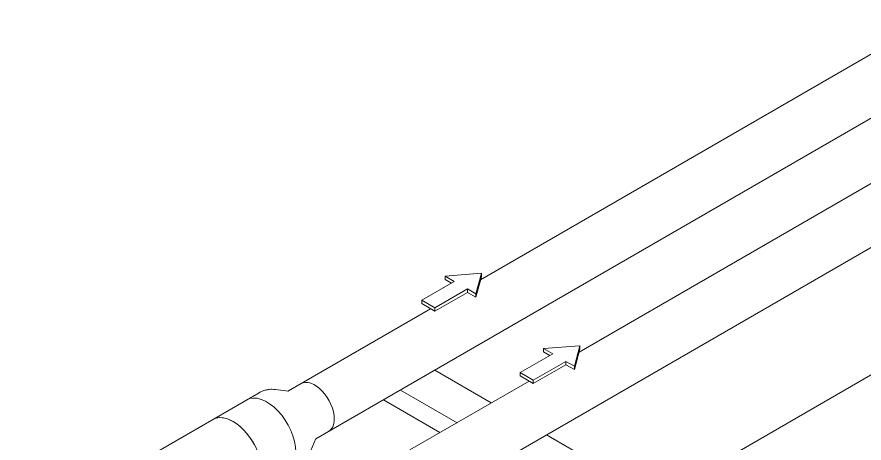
# Model space of a CAD drawing. Header units: millimetres. Extents: x -312439 to 477422, y -331570 to 212570.
# Drawn here: x 413064 to 414136, y 92046 to 92585 of the extents above; entities that cross this region are included whole.
import ezdxf

# ---------------------------------------------------------------- set-up
doc = ezdxf.new("R2010")
doc.units = ezdxf.units.MM

msp = doc.modelspace()

# ---------------------------------------------------------------- linework, layer by layer
at = {"color": 0, "linetype": 'Continuous', "lineweight": 0, "extrusion": (1.25969e-16, 0.816497, 0.57735)}
for p, q in [((413650.523, 92252.149), (415264.538, 93184.001)), ((415299.539, 93123.376), (413442.14, 92051.007)), ((413775.151, 92160.582), (415234.416, 93003.09)), ((413596.082, 91976.364), (415269.418, 92942.465)), ((413651.593, 92260.378), (413605.524, 92256.933)), ((413605.524, 92256.933), (413617.27, 92250.152)), ((413605.524, 92256.933), (413605.524, 92252.661)), ((413644.567, 92234.392), (413651.593, 92260.378)), ((413644.567, 92230.119), (413651.593, 92256.106)), ((413651.593, 92260.378), (413651.593, 92256.106)), ((413617.27, 92250.152), (413575.99, 92226.319)), ((413605.524, 92252.661), (413613.57, 92248.016)), ((413592.6, 92216.729), (413633.88, 92240.562)), ((413592.6, 92212.457), (413633.88, 92236.289)), ((413633.88, 92240.562), (413633.88, 92236.289)), ((413633.88, 92240.562), (413644.567, 92234.392)), ((413633.88, 92236.289), (413644.567, 92230.119)), ((413644.567, 92234.392), (413644.567, 92230.119)), ((413575.99, 92226.319), (413592.6, 92216.729)), ((413575.99, 92226.319), (413575.99, 92222.047)), ((413587.187, 92215.582), (413407.139, 92111.631)), ((413575.99, 92222.047), (413592.6, 92212.457)), ((413592.6, 92216.729), (413592.6, 92212.457)), ((413776.221, 92168.811), (413730.152, 92165.366)), ((413730.152, 92165.366), (413741.898, 92158.585)), ((413730.152, 92165.366), (413730.152, 92161.094)), ((413730.152, 92161.094), (413738.198, 92156.449)), ((413769.195, 92142.825), (413776.221, 92168.811)), ((413769.195, 92138.553), (413776.221, 92164.539)), ((413776.221, 92168.811), (413776.221, 92164.539)), ((413741.898, 92158.585), (413700.618, 92134.752)), ((413717.228, 92125.162), (413758.508, 92148.995)), ((413758.508, 92148.995), (413758.508, 92144.723)), ((413758.508, 92148.995), (413769.195, 92142.825)), ((414176.191, 92150.15), (413875.641, 91976.628)), ((413664.016, 92096.419), (413592.406, 92137.763)), ((413717.228, 92120.89), (413758.508, 92144.723)), ((413758.508, 92144.723), (413769.195, 92138.553)), ((413769.195, 92142.825), (413769.195, 92138.553)), ((413700.618, 92134.752), (413717.228, 92125.162)), ((413700.618, 92134.752), (413700.618, 92130.48)), ((413700.618, 92130.48), (413717.228, 92120.89)), ((413561.08, 92036.988), (413711.815, 92124.015)), ((413717.228, 92125.162), (413717.228, 92120.89)), ((413370.183, 92109.389), (413063.584, 91932.374)), ((413407.375, 92111.349), (413390.882, 92113.405)), ((413620.71, 92071.416), (413549.1, 92112.76)), ((413599.056, 92058.914), (413527.446, 92100.258)), ((413849.663, 91989.236), (413734.019, 92056.002)), ((413442.014, 92051.353), (413435.548, 92036.041))]:
    msp.add_line(p, q, dxfattribs=at)
at = {"color": 0, "linetype": 'Continuous', "lineweight": 0}
for centre, major_axis, start_param, end_param in [((413440.545, 92090.502), (-17.501, 30.312), 3.92699082, 6.28318531), ((413440.545, 92090.502), (17.501, -30.312), 0.78539816, 3.14159265), ((413380.046, 92055.573), (25.769, -44.633), 0.78539816, 3.14159265), ((413337.224, 92030.85), (25.769, -44.633), 0, 3.14159265), ((413337.224, 92030.85), (25.769, -44.633), 0.78539816, 3.14159265), ((413440.545, 92090.502), (-17.501, 30.312), 3.14159265, 3.92699082), ((413440.545, 92090.502), (17.501, -30.312), 0, 0.78539816)]:
    msp.add_ellipse(centre, major_axis=major_axis, ratio=0.57735027, start_param=start_param, end_param=end_param, dxfattribs=at)
for points, knots in [([(413390.882, 92113.405), (413389.57, 92113.569), (413388.226, 92113.664), (413385.485, 92113.695), (413384.09, 92113.629), (413381.271, 92113.313), (413379.848, 92113.062), (413377.012, 92112.358), (413375.601, 92111.905), (413372.835, 92110.796), (413371.482, 92110.139), (413370.183, 92109.389)], [5.085998468, 5.085998468, 5.085998468, 5.085998468, 5.168356203, 5.168356203, 5.250713938, 5.250713938, 5.333071673, 5.333071673, 5.415429409, 5.415429409, 5.497787144, 5.497787144, 5.497787144, 5.497787144]), ([(413406.707, 92111.432), (413406.739, 92111.443), (413406.773, 92111.456), (413406.911, 92111.511), (413407.027, 92111.567), (413407.139, 92111.631)], [5.385572, 5.385572, 5.385572, 5.385572, 5.415429409, 5.415429409, 5.497787144, 5.497787144, 5.497787144, 5.497787144]), ([(413442.14, 92051.007), (413442.029, 92050.942), (413441.922, 92050.869), (413441.806, 92050.778), (413441.777, 92050.754), (413441.752, 92050.732)], [2.35619449, 2.35619449, 2.35619449, 2.35619449, 2.438552225, 2.438552225, 2.468409634, 2.468409634, 2.468409634, 2.468409634])]:
    msp.add_open_spline(points, degree=3, knots=knots, dxfattribs=at)

doc.saveas('drawing.dxf')
